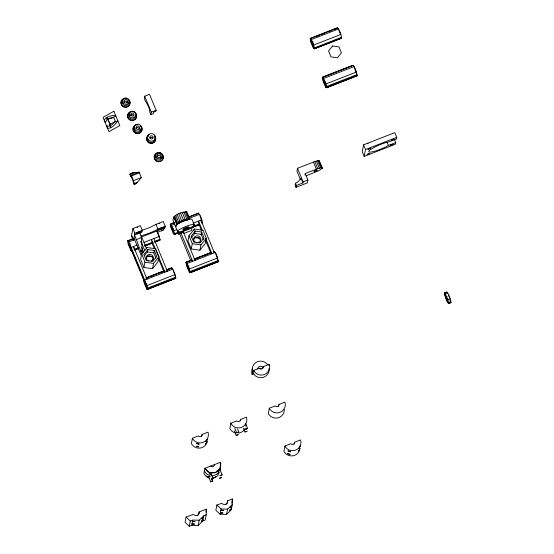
<?xml version="1.0" encoding="UTF-8"?>
<svg xmlns="http://www.w3.org/2000/svg" width="554" height="554" viewBox="0 0 554 554"><rect width="100%" height="100%" fill="white"/><g stroke="black" fill="none" stroke-linecap="round" stroke-linejoin="round"><path stroke-width="0.83" d="M197.563 515.407L198.644 514.555L199.149 511.931L206.4 509.098L206.192 514.832L205.181 520.088L202.778 521.023L198.166 525.455L191.677 525.358L189.274 526.3L185.043 522.297L186.054 517.041L193.394 514.375A3.248 3.172 10.9 0 0 199.198 512.111L199.149 511.931M192.432 438.242L193.201 439.571A8.483 8.296 10.9 0 0 208.366 433.65L207.972 432.168L202.051 434.481L202.044 434.911A2.112 2.064 10.9 0 1 198.664 436.233L198.36 435.922L192.432 438.242L191.421 443.498L192.19 444.827A8.483 8.296 10.9 0 0 207.341 441.074M214.502 464.591L214.495 465.021A2.112 2.064 10.9 0 1 211.116 466.336L210.811 466.032M219.799 470.457L219.806 469.009M225.97 504.313L227.05 503.461L227.556 500.83L232.403 498.939L232.195 504.673L231.184 509.929L226.572 514.361L220.083 514.264L215.852 510.269L216.863 505.013L221.808 503.281A3.248 3.172 10.9 0 0 227.604 501.017L227.556 500.83M230.873 423.221L231.648 424.558A8.483 8.296 10.9 0 0 246.807 418.63L246.419 417.155L240.491 419.468L240.491 419.897A2.112 2.064 10.9 0 1 237.105 421.22L236.8 420.908L230.873 423.221L229.862 428.477L230.63 429.814A8.483 8.296 10.9 0 0 235.505 432.937M253.684 370.411L254.452 371.748A8.483 8.296 10.9 0 0 269.618 365.82L269.223 364.338L263.302 366.658L263.295 367.087A2.112 2.064 10.9 0 1 259.916 368.403L259.611 368.098L253.684 370.411L253.178 373.036L253.947 374.372A8.483 8.296 10.9 0 0 269.112 368.452M269.313 408.208L270.089 409.544A8.483 8.296 10.9 0 0 285.255 403.617L284.86 402.135L278.932 404.455L278.932 404.884A2.112 2.064 10.9 0 1 275.553 406.2L275.241 405.895L269.313 408.208L268.302 413.464L269.078 414.794A8.483 8.296 10.9 0 0 284.299 409.593M284.95 446.005L285.719 447.334A8.483 8.296 10.9 0 0 300.884 441.413L300.49 439.931L294.569 442.244L294.562 442.681A2.112 2.064 10.9 0 1 291.182 443.996L290.871 443.692L284.95 446.005L283.939 451.261L284.708 452.59A8.483 8.296 10.9 0 0 299.859 448.837M142.42 249.889L140.391 250.678L143.022 252.499C140.64 246.087 143.057 238.899 139.608 232.888L134.546 234.868L144.926 262.187L143.915 267.443L152.558 268.683L157.918 261.973L158.936 256.717L155.646 248.767L146.997 247.527L141.637 254.238M231.842 503.205L232.403 498.939M144.719 96.195L144.269 98.529C145.986 103.037 149.975 107.116 149.905 112.531L150.813 114.733L153.216 113.792L153.513 112.247L155.916 111.312L156.117 110.26L149.525 94.318L144.719 96.195L151.318 112.137L150.813 114.733M130.675 176.144C127.572 171.622 137.357 173.021 139.061 172.086L141.339 177.585C131.388 190.07 135.363 182.335 130.675 176.144L131.658 175.466L130.668 175.853M134.13 184.44C133.756 180.784 132.489 176.747 130.052 173.949M132.898 228.539L134.857 233.262L133.542 240.097L132.427 238.878L131.582 235.374L132.898 228.539L140.37 225.623L142.323 230.346L142.011 231.953A12.666 2.195 -22.5 0 0 140.051 233.206M131.776 250.179L130.862 250.533L130.945 250.103L131.845 251.191L131.146 247.416L137.15 245.076M144.4 255.671L147.385 251.931L147.842 249.57L154.268 250.491L156.706 256.398L152.724 261.384L146.304 260.463L143.86 254.556L147.842 249.57M155.944 258.026L153.811 252.853L154.268 250.491M175.798 277.81L146.838 289.16L146.942 288.634L147.544 289.368L175.812 278.253L175.071 274.576L172.793 269.078L171.788 267.928L166.782 269.763M152.558 268.683L153.576 263.427L158.936 256.717M155.189 242.07L160.037 239.91L159.289 236.426L157.017 230.928L157.384 232.396L163.167 230.132L164.912 227.839L165.224 226.24L163.271 221.517L155.944 224.377A12.666 2.195 -22.5 0 1 142.371 230.125M186.878 211.926C182.051 212.016 172.98 214.093 173.014 220.561L178.63 234.148L183.416 232.278M174.399 234.571C175.279 232.638 168.638 219.079 170.625 226.371L173.423 233.913L173.506 233.483L174.399 234.571L178.277 233.054M176.304 225.79C177.716 220.88 185.472 219.003 189.807 219.01L186.753 211.69M171.608 267.88L166.726 270.054M178.63 234.148L178.831 233.096L178.236 231.655M188.997 235.734L187.986 240.99L191.275 248.94L199.925 250.179L205.285 243.469L206.296 238.213L203.006 230.263L194.357 229.024L188.997 235.734L192.286 243.684L191.275 248.94M214.107 251.544C216.372 252.278 217.667 258.247 218.352 261.183L189.399 272.54L186.497 265.525L186.019 262.25L191.449 260.131L192.64 261.329L180.784 232.659M194.066 230.526L194.357 229.024M191.268 237.798L194.752 233.435L195.202 231.066L201.628 231.988L204.073 237.895L200.091 242.881L193.665 241.959L191.227 236.052L195.202 231.066M191.449 260.131L185.964 262.541M189.399 272.54L189.496 272.014L190.105 272.748L218.248 261.751L218.352 261.183M192.196 227.569L199.225 224.869L198.533 221.094L202.487 230.651M202.542 223.574C202.162 219.917 200.894 215.88 198.457 213.082L188.692 216.974M203.311 239.522L201.171 234.356L201.628 231.988M199.925 250.179L200.936 244.923L206.296 238.213M205.783 238.622L212.037 253.753L210.852 252.555L210.825 253.081L205.638 240.533M201.67 436.455L202.051 434.481M189.274 526.3L190.285 521.044L186.054 517.041M191.677 525.358L192.688 520.109L199.177 520.199L203.789 515.767L206.192 514.832M198.166 525.455L199.177 520.199M202.778 521.023L203.789 515.767M205.825 512.104L206.254 509.846M220.173 463.587L220.423 462.271L204.883 468.345L203.872 473.601L206.199 476.488L208.103 477.603A8.483 8.296 10.9 0 0 209.516 478.054M220.083 514.264L221.094 509.008L216.863 505.013M240.235 420.784L240.491 419.468M314.319 48.835C314.963 45.67 307.851 32.146 311.057 42.215C309.866 36.398 314.52 45.802 313.419 47.748L314.319 48.835L341.555 38.191C341.181 34.535 339.914 30.498 337.476 27.7L310.115 38.461M253.774 373.867L252.181 374.483L252.686 371.859L252.299 370.377A8.483 8.296 10.9 0 1 267.464 364.456M226.572 514.361L227.583 509.105L232.195 504.673M319.478 161.048L317.733 160.785L314.831 161.567L297.505 168.298L296.944 171.186L300.372 179.475M296.023 187.321L296.376 185.486L302.92 182.931L301.044 178.388L297.893 181.968L295.469 183.284L295.109 185.126L296.023 187.321L307.352 182.896L307.906 180.008L305.219 173.513L317.761 168.651L320.662 167.869L322.414 168.132L318.848 170.687L306.258 175.777M263.046 367.967L263.302 366.658M322.414 77.269L322.885 80.545L325.787 87.553L357.15 75.261C356.326 71.847 355.543 67.775 352.96 65.337L322.414 77.269L353.14 65.379M302.92 182.931L303.121 181.878L297.505 168.298M304.942 174.96L305.219 173.513M268.974 365.654L269.223 364.338M325.787 87.553L325.891 87.033L326.493 87.761L357.039 75.829L357.15 75.261M278.551 406.421L278.932 404.455M352.96 65.337L323.162 77.241M294.188 444.218L294.569 442.244M395.743 142.586L388.416 145.446A12.666 2.195 -22.5 0 1 371.838 151.921A12.666 2.195 -22.5 0 1 372.537 148.292A12.666 2.195 -22.5 0 1 389.116 141.817L396.442 138.957L396.754 137.357L394.801 132.628L363.562 144.829L362.247 151.664L364.2 156.387L395.438 144.185L395.743 142.586L394.441 139.435M364.2 156.387L365.515 149.552L363.562 144.829M448.505 303.53C449.391 301.598 442.743 288.045 444.73 295.33C446.261 297.789 446.482 305.753 450.908 302.595C450.534 298.931 449.266 294.894 446.829 292.096L444.426 293.038M299.901 448.276L298.641 451.122L299.894 448.276M222.147 474.882L220.042 475.706L222.147 474.882L219.883 469.425L219.315 470.554M219.142 472.583L218.622 473.504M218.941 471.177L218.38 471.676L219.883 469.425M219.065 472.472L217.874 474.307L218.435 473.809M236.697 432.833L238.774 431.968L236.697 432.833L234.785 428.214M236.17 435.416L238.268 434.592L236.191 435.458L234.28 430.846M210.721 481.828L212.798 480.962L210.721 481.828L208.429 476.308L210.208 476.565M245.007 431.961L247.112 431.137L245.034 432.002L243.435 428.152M247.617 428.512L245.512 429.329L247.617 428.512L245.727 423.942M104.18 120.086C106.5 116.125 111.479 115.578 115.613 115.391M130.862 250.533L127.96 243.518L127.759 240.699L128.874 241.918L146.928 285.573L147.544 289.368M198.457 213.082L198.353 213.65M444.301 293.156L446.829 292.096M326.493 87.761L357.164 75.711M190.105 272.748L218.366 261.633M214.592 477.693L215.741 476.585M104.803 121.603L105.357 122.33L107.227 119.449A3.67 0.409 68.7 0 1 107.462 119.221C109.623 121.111 109.533 126.077 110.738 127.462C111.596 125.661 104.394 112.233 107.227 119.449L109.283 118.307L113.868 117.683L115.253 121.028C113.432 123.563 110.391 127.372 106.79 125.793L107.227 127.468M129.941 174.365L132.572 172.966M137.648 234.148L139.608 232.888M181.982 221.877L182.363 221.669M210.271 474.293C213.996 474.833 207.625 472.797 209.585 474.065M310.462 38.531L337.698 27.887M316.535 36.405L318.938 35.463M322.144 34.216L324.547 33.275M329.353 31.398L331.756 30.456M334.962 29.21L337.365 28.268M311.348 39.563L338.591 28.919M108.037 119.248L115.938 116.167M311.542 42.52L311.189 41.564L311.251 43.136L313.031 47.422L313.245 46.55L311.542 42.52L313.107 41.903M312.013 43.78L313.578 43.164M109.99 123.971L117.891 120.89C115.274 124.158 112.303 128.438 107.594 128.355M313.626 45.061L340.862 34.424M314.298 47.963L341.534 37.319M313.827 48.42L315.427 47.796M151.318 112.137L156.117 110.26M314.374 48.551L341.61 37.907M314.132 48.794L341.555 38.191M322.594 77.311L323.605 78.467L354.144 66.535M324.09 82.608C319.686 68.225 330.419 96.001 324.09 82.608L325.697 81.985M324.783 84.25L326.389 83.626M326.618 87.643L325.877 83.966L356.423 72.034M326.472 86.528L357.018 74.596M326.251 87.553L347.143 79.388M348.757 78.765L352.773 77.193M354.38 76.563L357.039 75.829M129.927 174.074L130.924 173.686M130.273 174.136L134.075 172.654M131.166 175.168L139.061 172.086M131.485 175.943L139.386 172.862M133.438 180.666L141.339 177.585M133.41 182.619L133.902 182.432L133.348 182.605M134.11 183.568L137.33 182.308M134.186 184.157L135.952 183.471M134.857 233.262L142.323 230.346M127.642 240.817L132.427 238.878M170.196 224.197L174.337 222.5M141.312 235.575A12.666 2.195 -22.5 0 0 157.897 229.1L165.224 226.24M127.981 240.886L132.648 239.065M170.542 224.259L174.558 222.694M189.032 217.036L198.685 213.269M128.874 241.918L134.996 239.529M141.831 236.856L164.912 227.839M171.435 225.298L174.648 224.038M189.122 218.387L199.572 214.301M365.515 149.552L396.754 137.357M136.499 239.591L141.568 237.611M128.653 244.023L128.459 242.527L130.626 246.731L131.118 249.369L128.653 244.023L130.259 243.4M171.214 227.396L171.013 225.9L173.187 230.111L173.679 232.749L171.214 227.396L172.813 226.773M129.2 245.63L130.799 245M171.754 229.003L173.36 228.38M172.439 230.693L174.039 230.062M144.102 242.354L159.289 236.426M173.707 230.796L176.809 229.585M193.124 223.207L201.85 219.799M303.121 181.878L307.906 180.008M134.068 249.439L138.569 247.68M144.774 245.256L152.766 242.133M155.168 241.198L159.961 239.321M174.378 233.691L178.256 232.181M192.252 226.711L199.205 223.996M202.515 222.701L201.608 223.054L200.936 220.16L214.44 252.811L213.435 251.654L214.35 251.301M134.151 250.027L138.652 248.268M144.85 245.844L152.849 242.721M154.441 242.098L160.037 239.91M174.455 234.28L178.333 232.763M191.559 227.604L199.281 224.585M155.141 241.973L159.981 240.201M174.212 234.522L178.09 233.005M134.844 250.02L138.597 248.552M144.802 246.128L152.973 242.887M178.831 233.096L192.03 227.943L191.552 230.422L183.907 233.407M145.875 277.935L163.569 271.024M194.627 258.891L210.852 252.555M164.552 270.754L146.062 277.976L147.059 279.133L133.549 246.482L134.054 248.656M166.158 270.123L171.788 267.928M186.019 262.25L191.636 260.172M211.032 252.596L194.038 259.237L195.043 260.387L183.187 231.717M146.623 277.907L163.513 271.308M195.347 258.877L210.021 253.143M151.36 276.314L153.693 275.4M159.926 272.963L163.818 271.446L158.236 258.143M195.375 259.12L199.239 257.61M203.872 255.803L207.736 254.293M172.793 269.078L144.656 280.068L143.465 278.877L143.936 282.145L146.838 289.16M186.206 262.291L187.21 263.448L215.354 252.458M187.384 266.737L186.746 264.071L188.969 268.268L189.406 270.913L187.384 266.737L188.983 266.114M145.141 284.216C140.737 269.833 151.471 297.609 145.141 284.216L146.748 283.593M145.834 285.857L147.44 285.227M146.928 285.573L175.071 274.576M190.223 272.623L189.489 268.946L217.625 257.956M147.523 288.135L175.666 277.139M190.084 271.508L218.228 260.519M147.302 289.16L166.595 281.626M168.201 280.996L174.635 278.482M189.856 272.54L209.156 264.999M210.762 264.369L217.196 261.862M147.669 289.243L175.812 278.253M444.647 293.225L447.05 292.283M445.541 294.257L447.944 293.322M252.61 371.886L254.279 371.235M263.462 367.648L263.288 367.517A3.248 3.172 10.9 0 0 257.492 368.95M445.568 297.131L445.125 294.867L447.293 299.07L447.784 301.708L445.568 297.131L447.168 296.501M446.545 299.652L448.151 299.028M447.812 299.756L450.215 298.821M448.484 302.657L450.887 301.715M448.56 303.246L450.963 302.304M448.318 303.488L450.908 302.595M190.285 521.044L192.688 520.109M159.282 223.525L159.877 223.324M183.277 221.261L183.741 221.094M367.655 143.784L368.175 143.645M137.129 227.438L137.655 227.299M161.768 230.291L163.167 230.132M221.094 509.008L227.583 509.105M194.752 233.435L201.171 234.356M194.793 237.493L199.613 238.185M192.286 243.684L200.936 244.923M147.385 251.931L153.811 252.853M147.433 255.99L152.246 256.682M144.926 262.187L153.576 263.427M199.225 224.869L201.421 230.339M450.063 300.739L450.173 300.192M209.08 476.696L208.429 476.308M211.427 474.369L211.039 474.051L213.304 478.337L211.316 479.217L213.027 478.296L211.289 474.092M217.39 259.791L217.106 257.278L215.721 253.926M206.289 475.886L208.103 477.603M166.359 270.047L167.363 271.197L153.86 238.545M341.07 37.783L341.375 38.15M450.416 302.179L450.721 302.546M204.378 470.969L205.146 472.306A8.483 8.296 10.9 0 0 210.021 475.429M211.524 478.801L212.521 480.92L211.649 478.822M387.114 142.295L388.416 145.446M338.958 30.387L340.343 33.739M354.518 68.01L356.319 73.149M448.588 295.455L449.419 297.463M323.605 78.467L325.877 83.966M319.326 160.764L322.414 168.132M319.831 163.091L320.808 165.452M321.459 167.024L322.109 168.603M318.73 160.667L321.659 167.758M317.733 160.785L320.662 167.869M316.403 161.089L319.333 168.174M314.831 161.567L317.761 168.651M313.432 162.073L316.362 169.164M295.469 183.284L296.376 185.486M199.939 215.769L201.642 220.492M194.295 224.869A9.086 1.572 -22.5 0 0 181.989 228.2A9.086 1.572 -22.5 0 0 181.373 231.385A9.086 1.572 -22.5 0 0 194.295 224.869L192.099 219.55A9.086 1.572 -22.5 0 0 181.857 221.912A9.086 1.572 -22.5 0 0 176.227 226.6M186.158 211.6L189.087 218.685M185.161 211.711L188.09 218.795M183.831 212.016L186.76 219.1M182.259 212.494L185.188 219.585M180.549 213.117L183.478 220.201M178.817 213.837L181.754 220.921M177.19 214.606L180.126 221.697M175.77 215.374L178.707 222.466M174.662 216.088L177.592 223.172M173.928 216.697L176.858 223.781M173.686 217.078L176.615 224.162M179.503 233.373L190.943 261.031M187.21 263.448L189.489 268.946M155.944 224.377L157.897 229.1M157.661 233.061L158.492 235.069M173.167 270.553L174.552 273.898M237.514 428.921L238.774 431.968M154.344 248.732L152.073 243.241L151.457 239.487L164.96 272.139L163.776 270.941L163.749 271.474M141.263 235.976L146.678 249.078M140.868 241.246L144.781 250.706M140.855 241.911L141.499 243.462M141.616 247.506L143.486 252.028M142.073 250.207L143.022 252.499M133.95 237.964L141.332 255.809L140.626 259.494L143.915 267.443M131.582 235.374L133.542 240.097M132.427 251.758L133.085 253.337M134.061 255.713L138.313 265.982M138.964 267.561L143.867 279.417M131.769 251.17L143.444 279.403M210.963 474.446L211.51 475.9M252.181 374.483L251.793 373.008A8.483 8.296 10.9 0 1 252.389 368.749M158.769 235.741L159.088 237.112M174.967 275.691L175.064 276.176M446.704 292.221L446.718 292.664M218.089 475.124A8.483 8.296 10.9 0 1 213.179 478.109M218.595 472.5A8.483 8.296 10.9 0 1 212.958 475.595M220.312 466.385A8.483 8.296 10.9 0 1 219.709 470.637M245.2 428.145A8.483 8.296 10.9 0 1 238.442 433.103M245.796 423.886A8.483 8.296 10.9 0 1 245.782 426.054M259.798 368.888A3.248 3.172 10.9 0 1 261.46 369.123M123.84 102.144A1.78 1.745 10.9 0 1 127.247 102.635M128.75 102.206A3.248 3.172 10.9 0 1 125.086 105.717A3.248 3.172 10.9 0 1 122.545 101.313M128.272 99.339A4.557 4.453 10.9 0 1 128.535 106.167A4.557 4.453 10.9 0 1 121.624 105.177A4.557 4.453 10.9 0 1 123.764 98.688M135.536 115.447A3.407 3.338 10.9 0 1 131.25 119.041A3.407 3.338 10.9 0 1 129.463 113.764M130.612 115.467A1.62 1.586 10.9 0 1 133.708 115.911M136.616 115.578A4.557 4.453 10.9 0 1 133.057 120.46A4.557 4.453 10.9 0 1 127.752 117.372A4.557 4.453 10.9 0 1 130.391 111.95M133.874 111.998A4.557 4.453 10.9 0 1 136.319 114.449M133.923 111.735A4.557 4.453 10.9 0 1 135.204 119.165A4.557 4.453 10.9 0 1 127.808 117.109A4.557 4.453 10.9 0 1 132.78 111.416M142.059 129.906A4.557 4.453 10.9 0 1 135.252 133.092A4.557 4.453 10.9 0 1 134.802 125.682M140.342 125.765A4.557 4.453 10.9 0 1 142.066 128.743M140.391 125.502A4.557 4.453 10.9 0 1 140.349 132.572A4.557 4.453 10.9 0 1 133.382 130.647A4.557 4.453 10.9 0 1 137.032 124.567M135.91 128.57A1.78 1.745 10.9 0 1 139.317 129.511M141.138 128.59A3.573 3.497 10.9 0 1 137.108 132.461A3.573 3.497 10.9 0 1 134.31 127.614M149.871 137.96A1.62 1.586 10.9 0 1 152.759 138.763M154.829 136.021A4.557 4.453 10.9 0 1 153.617 142.482A4.557 4.453 10.9 0 1 147.149 140.688A4.557 4.453 10.9 0 1 149.483 134.539M154.781 136.284A4.557 4.453 10.9 0 1 153.894 142.523A4.557 4.453 10.9 0 1 147.523 141.609A4.557 4.453 10.9 0 1 148.403 135.37M154.808 137.274A3.899 3.816 10.9 0 1 150.667 142.461A3.899 3.816 10.9 0 1 148.126 136.319M156.948 156.547A1.946 1.904 10.9 0 1 160.667 157.578M162.01 156.671A3.248 3.172 10.9 0 1 158.347 160.182A3.248 3.172 10.9 0 1 155.806 155.785M162.959 155.66A4.557 4.453 10.9 0 1 160.085 161.574A4.557 4.453 10.9 0 1 154.296 158.209A4.557 4.453 10.9 0 1 158.181 152.876M159.365 152.89A4.557 4.453 10.9 0 1 160.508 153.209M161.533 153.804A4.557 4.453 10.9 0 1 162.37 154.642M179.081 223.484A4.557 0.789 -22.5 0 1 183.374 220.734A4.557 0.789 -22.5 0 1 187.224 220.305M183.222 229.494A3.248 0.561 -22.5 0 1 185.618 227.652A3.248 0.561 -22.5 0 1 188.755 227.188M195.001 242.084A3.573 3.497 10.9 0 1 195.292 236.364A3.573 3.497 10.9 0 1 200.68 238.636A3.573 3.497 10.9 0 1 196.705 242.804M193.602 239.529A3.573 3.497 10.9 0 1 200.423 241.426M148.444 261.052A3.573 3.497 10.9 0 1 147.011 255.671A3.573 3.497 10.9 0 1 152.675 255.754A3.573 3.497 10.9 0 1 151.173 261.093M145.993 258.912A3.573 3.497 10.9 0 1 150.016 255.955A3.573 3.497 10.9 0 1 153.063 259.923M220.817 463.753L220.222 468.005L215.603 472.437L209.114 472.347L207.21 471.232L204.883 468.345L209.114 472.347A8.483 8.296 10.9 0 0 220.222 468.005L220.423 462.271L220.817 463.753M300.406 445.651L299.146 448.498L300.4 445.651M207.445 439.336L205.929 441.573L207.445 439.336M206.933 441.967L205.423 444.197L206.933 441.967M201.746 518.759L203.45 517.166L201.746 518.759M201.241 521.383L202.923 519.763L201.241 521.383M230.152 507.658L231.856 506.072L230.152 507.658M229.647 510.289L231.33 508.669L229.647 510.289M184.413 229.321C187.667 229.709 189.655 226.226 184.413 229.321M314.049 171.304C317.31 171.692 319.298 168.215 314.049 171.304M368.098 149.268L370.446 148.417L368.098 149.268M367.108 154.4L369.463 153.548L367.108 154.4M391.546 140.114L393.894 139.255L391.546 140.114M390.563 145.238L392.911 144.386L390.563 145.238M219.585 478.261L221.635 477.513L219.585 478.261M332.532 45.989L328.55 50.975L330.994 56.882L337.414 57.803L341.396 52.817L338.958 46.91L332.532 45.989M199.163 444.156L196.483 443.574L199.163 444.156M198.657 446.78C195.694 447.168 195.77 445.298 198.657 446.78M192.55 521.362L194.953 521.452L192.55 521.362M192.044 523.987L194.447 524.084L192.044 523.987M220.956 510.269L223.359 510.359L220.956 510.269M220.45 512.893L222.853 512.99L220.45 512.893M290.573 451.773C287.014 451.503 286.965 449.578 290.573 451.773M290.067 454.405C286.508 454.128 286.453 452.209 290.067 454.405M113.909 111.264L103.037 117.323L108.958 131.637L119.83 125.585L113.909 111.264M124.366 102.303A1.78 1.745 10.9 0 0 127.427 101.95A1.78 1.745 10.9 0 0 125.564 99.526A1.78 1.745 10.9 0 0 124.366 102.303M123.196 103.155A3.248 3.172 10.9 0 0 128.77 102.518A3.248 3.172 10.9 0 0 125.384 98.1A3.248 3.172 10.9 0 0 123.196 103.155M121.901 105.232A4.557 4.453 10.9 0 0 129.726 104.339A4.557 4.453 10.9 0 0 124.969 98.141A4.557 4.453 10.9 0 0 121.901 105.232M131.118 115.467A1.62 1.586 10.9 0 0 133.902 115.149A1.62 1.586 10.9 0 0 132.205 112.94A1.62 1.586 10.9 0 0 131.118 115.467M129.691 116.513A3.407 3.338 10.9 0 0 135.543 115.841A3.407 3.338 10.9 0 0 131.984 111.202A3.407 3.338 10.9 0 0 129.691 116.513M135.01 129.775A3.573 3.497 10.9 0 0 141.138 129.068A3.573 3.497 10.9 0 0 137.413 124.207A3.573 3.497 10.9 0 0 135.01 129.775M136.429 128.729A1.78 1.745 10.9 0 0 139.497 128.376A1.78 1.745 10.9 0 0 137.634 125.952A1.78 1.745 10.9 0 0 136.429 128.729M150.162 138.32A1.62 1.586 10.9 0 0 152.946 138.001A1.62 1.586 10.9 0 0 151.256 135.792A1.62 1.586 10.9 0 0 150.162 138.32M148.347 139.65A3.899 3.816 10.9 0 0 155.044 138.881A3.899 3.816 10.9 0 0 150.972 133.576A3.899 3.816 10.9 0 0 148.347 139.65M157.495 156.865A1.946 1.904 10.9 0 0 160.84 156.484A1.946 1.904 10.9 0 0 158.804 153.832A1.946 1.904 10.9 0 0 157.495 156.865M155.168 159.704A4.557 4.453 10.9 0 0 162.987 158.804A4.557 4.453 10.9 0 0 158.229 152.613A4.557 4.453 10.9 0 0 155.168 159.704M156.463 157.627A3.248 3.172 10.9 0 0 162.031 156.983A3.248 3.172 10.9 0 0 158.645 152.572A3.248 3.172 10.9 0 0 156.463 157.627M184.517 229.896A3.248 0.561 -22.5 0 0 189.136 227.569A3.248 0.561 -22.5 0 0 184.738 228.76A3.248 0.561 -22.5 0 0 184.517 229.896M159.891 229.439A2.604 0.45 -22.5 0 0 163.596 227.569A2.604 0.45 -22.5 0 0 160.064 228.525A2.604 0.45 -22.5 0 0 159.891 229.439M137.427 233.469A2.604 0.45 -22.5 0 0 141.138 231.6A2.604 0.45 -22.5 0 0 137.607 232.555A2.604 0.45 -22.5 0 0 137.427 233.469"/></g></svg>
